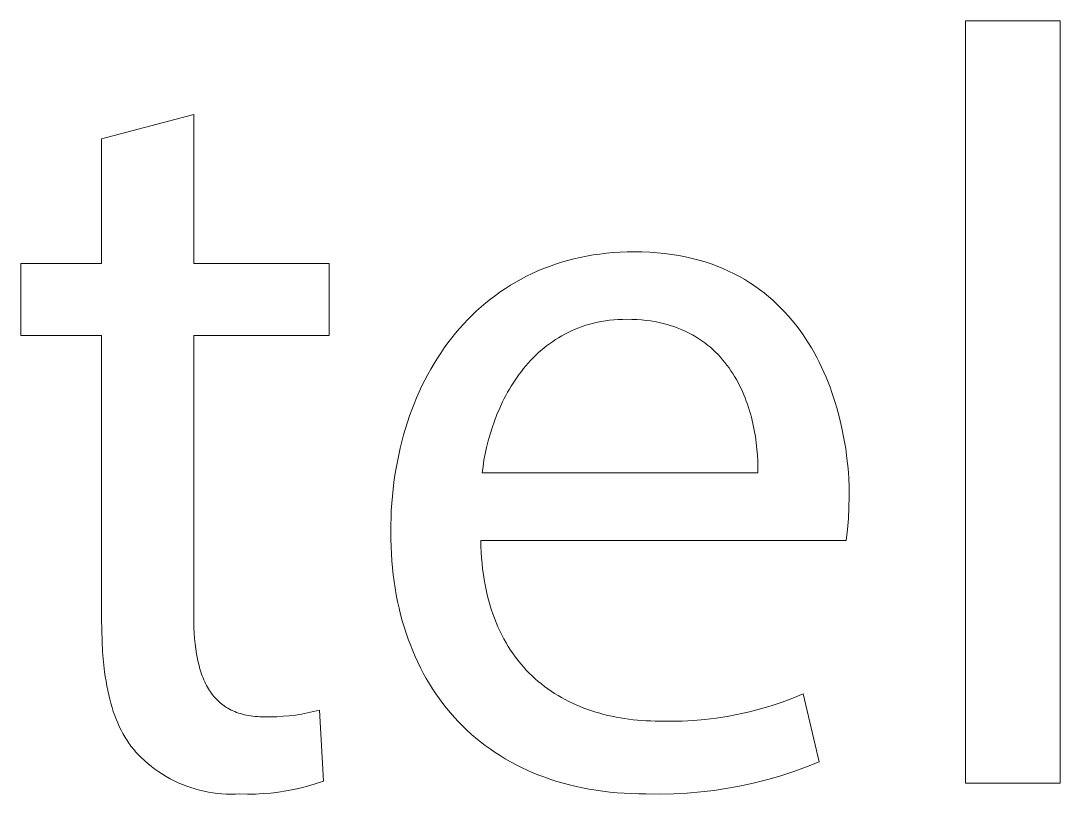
# Model space of a CAD drawing. Header units: millimetres. Extents: x 0 to 4030, y 0 to 2816.
# Drawn here: x 3558.58 to 3597.61, y 67.11 to 96.18 of the extents above; entities that cross this region are included whole.
import ezdxf

# ---------------------------------------------------------------- set-up
doc = ezdxf.new("R2010")
doc.units = ezdxf.units.MM
doc.header["$MEASUREMENT"] = 0
doc.layers.add('Domyślny', color=7, linetype='Continuous', true_color=0x000000)

msp = doc.modelspace()

# ---------------------------------------------------------------- linework, layer by layer
at = {"layer": 'Domyślny', "color": 18, "lineweight": 15, "true_color": 0x000000}
for p, q in [((3594.051, 96.176), (3597.607, 96.176)), ((3594.051, 67.523), (3594.051, 96.176)), ((3597.607, 96.176), (3597.607, 67.523)), ((3561.609, 91.734), (3565.072, 92.66)), ((3565.072, 92.66), (3565.072, 87.05)), ((3561.609, 87.05), (3561.609, 91.734)), ((3580.315, 87.411), (3580.567, 87.441)), ((3580.567, 87.441), (3580.822, 87.464)), ((3580.822, 87.464), (3581.08, 87.481)), ((3581.08, 87.481), (3581.342, 87.491)), ((3581.342, 87.491), (3581.607, 87.494)), ((3581.607, 87.494), (3581.903, 87.49)), ((3581.903, 87.49), (3582.192, 87.478)), ((3582.192, 87.478), (3582.475, 87.458)), ((3582.475, 87.458), (3582.751, 87.43)), ((3582.751, 87.43), (3583.02, 87.395)), ((3558.576, 84.352), (3558.576, 87.05)), ((3558.576, 87.05), (3561.609, 87.05)), ((3565.072, 87.05), (3570.158, 87.05)), ((3570.158, 87.05), (3570.158, 84.352)), ((3578.651, 87.027), (3578.878, 87.1)), ((3578.878, 87.1), (3579.109, 87.167)), ((3579.109, 87.167), (3579.343, 87.228)), ((3579.343, 87.228), (3579.581, 87.283)), ((3579.581, 87.283), (3579.822, 87.332)), ((3579.822, 87.332), (3580.067, 87.375)), ((3580.067, 87.375), (3580.315, 87.411)), ((3583.02, 87.395), (3583.283, 87.353)), ((3583.283, 87.353), (3583.539, 87.303)), ((3583.539, 87.303), (3583.789, 87.246)), ((3583.789, 87.246), (3584.032, 87.183)), ((3584.032, 87.183), (3584.269, 87.112)), ((3584.269, 87.112), (3584.5, 87.036)), ((3577.57, 86.575), (3577.779, 86.677)), ((3577.779, 86.677), (3577.991, 86.773)), ((3577.991, 86.773), (3578.207, 86.863)), ((3578.207, 86.863), (3578.427, 86.948)), ((3578.427, 86.948), (3578.651, 87.027)), ((3584.5, 87.036), (3584.725, 86.953)), ((3584.725, 86.953), (3584.944, 86.864)), ((3584.944, 86.864), (3585.157, 86.769)), ((3585.157, 86.769), (3585.364, 86.668)), ((3585.364, 86.668), (3585.565, 86.562)), ((3576.966, 86.237), (3577.163, 86.355)), ((3577.163, 86.355), (3577.365, 86.468)), ((3577.365, 86.468), (3577.57, 86.575)), ((3585.565, 86.562), (3585.76, 86.45)), ((3585.76, 86.45), (3585.95, 86.333)), ((3585.95, 86.333), (3586.133, 86.211)), ((3576.397, 85.853), (3576.583, 85.986)), ((3576.583, 85.986), (3576.772, 86.114)), ((3576.772, 86.114), (3576.966, 86.237)), ((3586.133, 86.211), (3586.312, 86.084)), ((3586.312, 86.084), (3586.485, 85.952)), ((3586.485, 85.952), (3586.652, 85.816)), ((3575.863, 85.423), (3576.037, 85.571)), ((3576.037, 85.571), (3576.215, 85.714)), ((3576.215, 85.714), (3576.397, 85.853)), ((3586.652, 85.816), (3586.814, 85.675)), ((3586.814, 85.675), (3586.971, 85.53)), ((3586.971, 85.53), (3587.122, 85.381)), ((3575.365, 84.95), (3575.527, 85.112)), ((3575.527, 85.112), (3575.693, 85.27)), ((3575.693, 85.27), (3575.863, 85.423)), ((3587.122, 85.381), (3587.269, 85.229)), ((3587.269, 85.229), (3587.41, 85.072)), ((3575.053, 84.612), (3575.207, 84.783)), ((3575.207, 84.783), (3575.365, 84.95)), ((3579.799, 84.732), (3579.66, 84.686)), ((3579.94, 84.773), (3579.799, 84.732)), ((3580.084, 84.811), (3579.94, 84.773)), ((3580.23, 84.845), (3580.084, 84.811)), ((3580.38, 84.874), (3580.23, 84.845)), ((3580.533, 84.899), (3580.38, 84.874)), ((3580.688, 84.92), (3580.533, 84.899)), ((3580.846, 84.936), (3580.688, 84.92)), ((3581.008, 84.948), (3580.846, 84.936)), ((3581.172, 84.955), (3581.008, 84.948)), ((3581.339, 84.958), (3581.172, 84.955)), ((3581.524, 84.955), (3581.339, 84.958)), ((3581.705, 84.948), (3581.524, 84.955)), ((3581.881, 84.935), (3581.705, 84.948)), ((3582.054, 84.918), (3581.881, 84.935)), ((3582.222, 84.896), (3582.054, 84.918)), ((3582.385, 84.869), (3582.222, 84.896)), ((3582.545, 84.838), (3582.385, 84.869)), ((3582.7, 84.802), (3582.545, 84.838)), ((3582.852, 84.762), (3582.7, 84.802)), ((3582.999, 84.718), (3582.852, 84.762)), ((3583.142, 84.67), (3582.999, 84.718)), ((3587.41, 85.072), (3587.546, 84.912)), ((3587.546, 84.912), (3587.678, 84.749)), ((3587.678, 84.749), (3587.804, 84.583)), ((3561.609, 84.352), (3558.576, 84.352)), ((3561.609, 73.696), (3561.609, 84.352)), ((3570.158, 84.352), (3565.072, 84.352)), ((3565.072, 84.352), (3565.072, 73.817)), ((3574.758, 84.256), (3574.904, 84.436)), ((3574.904, 84.436), (3575.053, 84.612)), ((3578.888, 84.336), (3578.769, 84.266)), ((3579.01, 84.403), (3578.888, 84.336)), ((3579.135, 84.467), (3579.01, 84.403)), ((3579.262, 84.527), (3579.135, 84.467)), ((3579.392, 84.584), (3579.262, 84.527)), ((3579.525, 84.637), (3579.392, 84.584)), ((3579.66, 84.686), (3579.525, 84.637)), ((3583.282, 84.618), (3583.142, 84.67)), ((3583.417, 84.562), (3583.282, 84.618)), ((3583.549, 84.503), (3583.417, 84.562)), ((3583.677, 84.44), (3583.549, 84.503)), ((3583.801, 84.373), (3583.677, 84.44)), ((3583.922, 84.303), (3583.801, 84.373)), ((3587.804, 84.583), (3587.926, 84.413)), ((3587.926, 84.413), (3588.042, 84.241)), ((3574.48, 83.883), (3574.617, 84.072)), ((3574.617, 84.072), (3574.758, 84.256)), ((3578.319, 83.955), (3578.213, 83.87)), ((3578.427, 84.037), (3578.319, 83.955)), ((3578.539, 84.117), (3578.427, 84.037)), ((3578.652, 84.193), (3578.539, 84.117)), ((3578.769, 84.266), (3578.652, 84.193)), ((3584.038, 84.23), (3583.922, 84.303)), ((3584.151, 84.153), (3584.038, 84.23)), ((3584.261, 84.073), (3584.151, 84.153)), ((3584.367, 83.991), (3584.261, 84.073)), ((3584.47, 83.905), (3584.367, 83.991)), ((3588.042, 84.241), (3588.155, 84.067)), ((3588.155, 84.067), (3588.262, 83.889)), ((3574.219, 83.494), (3574.347, 83.691)), ((3574.347, 83.691), (3574.48, 83.883)), ((3577.91, 83.6), (3577.814, 83.505)), ((3578.008, 83.693), (3577.91, 83.6)), ((3578.109, 83.783), (3578.008, 83.693)), ((3578.213, 83.87), (3578.109, 83.783)), ((3584.569, 83.817), (3584.47, 83.905)), ((3584.665, 83.726), (3584.569, 83.817)), ((3584.757, 83.633), (3584.665, 83.726)), ((3584.846, 83.537), (3584.757, 83.633)), ((3584.932, 83.439), (3584.846, 83.537)), ((3588.262, 83.889), (3588.365, 83.71)), ((3588.365, 83.71), (3588.464, 83.528)), ((3588.464, 83.528), (3588.558, 83.345)), ((3573.975, 83.09), (3574.095, 83.294)), ((3574.095, 83.294), (3574.219, 83.494)), ((3577.542, 83.207), (3577.456, 83.104)), ((3577.63, 83.309), (3577.542, 83.207)), ((3577.721, 83.408), (3577.63, 83.309)), ((3577.814, 83.505), (3577.721, 83.408)), ((3585.015, 83.339), (3584.932, 83.439)), ((3585.094, 83.236), (3585.015, 83.339)), ((3585.171, 83.132), (3585.094, 83.236)), ((3588.558, 83.345), (3588.648, 83.16)), ((3588.648, 83.16), (3588.733, 82.973)), ((3573.748, 82.67), (3573.859, 82.881)), ((3573.859, 82.881), (3573.975, 83.09)), ((3577.214, 82.782), (3577.138, 82.672)), ((3577.292, 82.891), (3577.214, 82.782)), ((3577.373, 82.998), (3577.292, 82.891)), ((3577.456, 83.104), (3577.373, 82.998)), ((3585.244, 83.026), (3585.171, 83.132)), ((3585.315, 82.918), (3585.244, 83.026)), ((3585.382, 82.808), (3585.315, 82.918)), ((3585.447, 82.697), (3585.382, 82.808)), ((3588.733, 82.973), (3588.815, 82.784)), ((3588.815, 82.784), (3588.892, 82.595)), ((3573.539, 82.235), (3573.641, 82.454)), ((3573.641, 82.454), (3573.748, 82.67)), ((3576.993, 82.446), (3576.924, 82.331)), ((3577.064, 82.56), (3576.993, 82.446)), ((3577.138, 82.672), (3577.064, 82.56)), ((3585.508, 82.584), (3585.447, 82.697)), ((3585.567, 82.47), (3585.508, 82.584)), ((3585.623, 82.355), (3585.567, 82.47)), ((3588.892, 82.595), (3588.965, 82.405)), ((3588.965, 82.405), (3589.034, 82.213)), ((3573.348, 81.787), (3573.441, 82.013)), ((3573.441, 82.013), (3573.539, 82.235)), ((3576.731, 81.98), (3576.671, 81.86)), ((3576.793, 82.098), (3576.731, 81.98)), ((3576.857, 82.215), (3576.793, 82.098)), ((3576.924, 82.331), (3576.857, 82.215)), ((3585.676, 82.239), (3585.623, 82.355)), ((3585.727, 82.122), (3585.676, 82.239)), ((3585.775, 82.004), (3585.727, 82.122)), ((3585.82, 81.885), (3585.775, 82.004)), ((3589.034, 82.213), (3589.099, 82.021)), ((3589.099, 82.021), (3589.161, 81.828)), ((3573.259, 81.558), (3573.348, 81.787)), ((3576.559, 81.619), (3576.455, 81.376)), ((3576.614, 81.74), (3576.559, 81.619)), ((3576.671, 81.86), (3576.614, 81.74)), ((3585.863, 81.765), (3585.82, 81.885)), ((3585.903, 81.645), (3585.863, 81.765)), ((3585.941, 81.524), (3585.903, 81.645)), ((3589.161, 81.828), (3589.218, 81.635)), ((3589.218, 81.635), (3589.272, 81.442)), ((3573.096, 81.091), (3573.175, 81.326)), ((3573.175, 81.326), (3573.259, 81.558)), ((3576.455, 81.376), (3576.36, 81.13)), ((3585.976, 81.403), (3585.941, 81.524)), ((3586.009, 81.282), (3585.976, 81.403)), ((3586.04, 81.161), (3586.009, 81.282)), ((3589.272, 81.442), (3589.322, 81.249)), ((3589.322, 81.249), (3589.412, 80.864)), ((3572.95, 80.611), (3573.021, 80.852)), ((3573.021, 80.852), (3573.096, 81.091)), ((3576.274, 80.884), (3576.197, 80.636)), ((3576.36, 81.13), (3576.274, 80.884)), ((3586.068, 81.04), (3586.04, 81.161)), ((3586.119, 80.798), (3586.068, 81.04)), ((3586.16, 80.557), (3586.119, 80.798)), ((3589.412, 80.864), (3589.488, 80.48)), ((3572.885, 80.366), (3572.95, 80.611)), ((3576.197, 80.636), (3576.127, 80.39)), ((3586.194, 80.318), (3586.16, 80.557)), ((3589.488, 80.48), (3589.551, 80.1)), ((3572.767, 79.869), (3572.824, 80.119)), ((3572.824, 80.119), (3572.885, 80.366)), ((3576.067, 80.144), (3576.014, 79.9)), ((3576.127, 80.39), (3576.067, 80.144)), ((3586.219, 80.082), (3586.194, 80.318)), ((3586.237, 79.85), (3586.219, 80.082)), ((3589.551, 80.1), (3589.601, 79.725)), ((3572.716, 79.616), (3572.767, 79.869)), ((3575.969, 79.659), (3575.933, 79.421)), ((3576.014, 79.9), (3575.969, 79.659)), ((3586.248, 79.623), (3586.237, 79.85)), ((3589.601, 79.725), (3589.639, 79.356)), ((3572.627, 79.103), (3572.669, 79.361)), ((3572.669, 79.361), (3572.716, 79.616)), ((3575.933, 79.421), (3575.904, 79.187)), ((3586.253, 79.402), (3586.248, 79.623)), ((3586.251, 79.187), (3586.253, 79.402)), ((3589.639, 79.356), (3589.666, 78.995)), ((3572.558, 78.58), (3572.59, 78.843)), ((3572.59, 78.843), (3572.627, 79.103)), ((3575.904, 79.187), (3586.251, 79.187)), ((3589.666, 78.995), (3589.681, 78.643)), ((3572.53, 78.315), (3572.558, 78.58)), ((3589.681, 78.643), (3589.686, 78.301)), ((3572.508, 78.048), (3572.53, 78.315)), ((3589.686, 78.301), (3589.676, 77.887)), ((3572.478, 77.508), (3572.49, 77.779)), ((3572.49, 77.779), (3572.508, 78.048)), ((3589.676, 77.887), (3589.652, 77.474)), ((3572.47, 77.234), (3572.478, 77.508)), ((3589.652, 77.474), (3589.615, 77.061)), ((3572.468, 76.959), (3572.47, 77.234)), ((3572.47, 76.685), (3572.468, 76.959)), ((3589.615, 77.061), (3589.566, 76.65)), ((3572.478, 76.414), (3572.47, 76.685)), ((3575.85, 76.65), (3575.855, 76.427)), ((3589.566, 76.65), (3575.85, 76.65)), ((3572.491, 76.145), (3572.478, 76.414)), ((3572.51, 75.88), (3572.491, 76.145)), ((3575.855, 76.427), (3575.865, 76.208)), ((3575.865, 76.208), (3575.879, 75.993)), ((3572.533, 75.617), (3572.51, 75.88)), ((3575.879, 75.993), (3575.897, 75.782)), ((3575.897, 75.782), (3575.919, 75.575)), ((3572.561, 75.358), (3572.533, 75.617)), ((3572.595, 75.102), (3572.561, 75.358)), ((3575.919, 75.575), (3575.946, 75.373)), ((3575.946, 75.373), (3575.976, 75.174)), ((3572.634, 74.849), (3572.595, 75.102)), ((3575.976, 75.174), (3576.011, 74.979)), ((3576.011, 74.979), (3576.049, 74.788)), ((3572.677, 74.599), (3572.634, 74.849)), ((3572.726, 74.352), (3572.677, 74.599)), ((3576.049, 74.788), (3576.092, 74.601)), ((3576.092, 74.601), (3576.138, 74.419)), ((3572.78, 74.108), (3572.726, 74.352)), ((3576.138, 74.419), (3576.188, 74.24)), ((3576.188, 74.24), (3576.242, 74.064)), ((3565.072, 73.817), (3565.074, 73.594)), ((3572.838, 73.868), (3572.78, 74.108)), ((3572.902, 73.632), (3572.838, 73.868)), ((3576.242, 74.064), (3576.299, 73.893)), ((3576.299, 73.893), (3576.36, 73.726)), ((3561.614, 73.273), (3561.609, 73.696)), ((3565.074, 73.594), (3565.08, 73.376)), ((3572.97, 73.398), (3572.902, 73.632)), ((3573.043, 73.168), (3572.97, 73.398)), ((3576.36, 73.726), (3576.425, 73.562)), ((3576.425, 73.562), (3576.493, 73.403)), ((3576.493, 73.403), (3576.564, 73.247)), ((3561.627, 72.862), (3561.614, 73.273)), ((3565.08, 73.376), (3565.09, 73.165)), ((3565.09, 73.165), (3565.105, 72.96)), ((3573.122, 72.942), (3573.043, 73.168)), ((3576.564, 73.247), (3576.639, 73.095)), ((3576.639, 73.095), (3576.717, 72.946)), ((3561.649, 72.465), (3561.627, 72.862)), ((3565.105, 72.96), (3565.124, 72.762)), ((3565.124, 72.762), (3565.148, 72.57)), ((3573.205, 72.719), (3573.122, 72.942)), ((3573.292, 72.5), (3573.205, 72.719)), ((3576.717, 72.946), (3576.798, 72.802)), ((3576.798, 72.802), (3576.883, 72.661)), ((3576.883, 72.661), (3576.97, 72.524)), ((3561.682, 72.081), (3561.649, 72.465)), ((3565.148, 72.57), (3565.176, 72.384)), ((3565.176, 72.384), (3565.21, 72.205)), ((3573.385, 72.285), (3573.292, 72.5)), ((3573.482, 72.073), (3573.385, 72.285)), ((3576.97, 72.524), (3577.061, 72.39)), ((3577.061, 72.39), (3577.155, 72.26)), ((3577.155, 72.26), (3577.252, 72.134)), ((3561.724, 71.711), (3561.682, 72.081)), ((3565.21, 72.205), (3565.228, 72.117)), ((3565.228, 72.117), (3565.248, 72.032)), ((3565.248, 72.032), (3565.269, 71.948)), ((3565.269, 71.948), (3565.291, 71.866)), ((3565.291, 71.866), (3565.314, 71.785)), ((3573.584, 71.865), (3573.482, 72.073)), ((3573.691, 71.66), (3573.584, 71.865)), ((3577.252, 72.134), (3577.351, 72.012)), ((3577.351, 72.012), (3577.454, 71.893)), ((3577.454, 71.893), (3577.559, 71.778)), ((3561.749, 71.531), (3561.724, 71.711)), ((3561.777, 71.355), (3561.749, 71.531)), ((3565.314, 71.785), (3565.339, 71.707)), ((3565.339, 71.707), (3565.365, 71.629)), ((3565.365, 71.629), (3565.392, 71.554)), ((3565.392, 71.554), (3565.421, 71.48)), ((3565.421, 71.48), (3565.451, 71.408)), ((3573.803, 71.46), (3573.691, 71.66)), ((3573.919, 71.263), (3573.803, 71.46)), ((3577.559, 71.778), (3577.667, 71.666)), ((3577.667, 71.666), (3577.778, 71.558)), ((3577.778, 71.558), (3577.891, 71.453)), ((3577.891, 71.453), (3578.007, 71.352)), ((3561.808, 71.182), (3561.777, 71.355)), ((3561.841, 71.013), (3561.808, 71.182)), ((3565.451, 71.408), (3565.483, 71.338)), ((3565.483, 71.338), (3565.515, 71.269)), ((3565.515, 71.269), (3565.55, 71.202)), ((3565.55, 71.202), (3565.585, 71.137)), ((3565.585, 71.137), (3565.622, 71.074)), ((3565.622, 71.074), (3565.661, 71.012)), ((3574.039, 71.071), (3573.919, 71.263)), ((3574.165, 70.882), (3574.039, 71.071)), ((3578.007, 71.352), (3578.126, 71.254)), ((3578.126, 71.254), (3578.247, 71.16)), ((3578.247, 71.16), (3578.37, 71.07)), ((3578.37, 71.07), (3578.496, 70.983)), ((3561.877, 70.847), (3561.841, 71.013)), ((3561.916, 70.685), (3561.877, 70.847)), ((3561.958, 70.527), (3561.916, 70.685)), ((3565.661, 71.012), (3565.7, 70.953)), ((3565.7, 70.953), (3565.742, 70.894)), ((3565.742, 70.894), (3565.785, 70.838)), ((3565.785, 70.838), (3565.829, 70.784)), ((3565.829, 70.784), (3565.875, 70.731)), ((3565.875, 70.731), (3565.922, 70.68)), ((3565.922, 70.68), (3565.971, 70.631)), ((3574.294, 70.697), (3574.165, 70.882)), ((3574.429, 70.517), (3574.294, 70.697)), ((3578.496, 70.983), (3578.623, 70.899)), ((3578.623, 70.899), (3578.754, 70.818)), ((3578.754, 70.818), (3578.886, 70.741)), ((3578.886, 70.741), (3579.02, 70.668)), ((3579.02, 70.668), (3579.157, 70.597)), ((3587.162, 70.57), (3587.561, 70.718)), ((3587.561, 70.718), (3587.955, 70.879)), ((3587.955, 70.879), (3588.559, 68.33)), ((3562.003, 70.372), (3561.958, 70.527)), ((3562.051, 70.221), (3562.003, 70.372)), ((3565.971, 70.631), (3566.021, 70.584)), ((3566.021, 70.584), (3566.047, 70.561)), ((3566.047, 70.561), (3566.073, 70.539)), ((3566.073, 70.539), (3566.1, 70.517)), ((3566.1, 70.517), (3566.127, 70.495)), ((3566.127, 70.495), (3566.154, 70.474)), ((3566.154, 70.474), (3566.182, 70.453)), ((3566.182, 70.453), (3566.21, 70.433)), ((3566.21, 70.433), (3566.239, 70.414)), ((3566.239, 70.414), (3566.267, 70.394)), ((3566.267, 70.394), (3566.297, 70.376)), ((3566.297, 70.376), (3566.327, 70.357)), ((3566.327, 70.357), (3566.357, 70.339)), ((3566.357, 70.339), (3566.418, 70.305)), ((3566.418, 70.305), (3566.482, 70.273)), ((3566.482, 70.273), (3566.546, 70.243)), ((3569.571, 70.217), (3569.796, 70.274)), ((3569.796, 70.274), (3569.943, 67.604)), ((3574.568, 70.34), (3574.429, 70.517)), ((3574.711, 70.168), (3574.568, 70.34)), ((3579.157, 70.597), (3579.295, 70.53)), ((3579.295, 70.53), (3579.435, 70.467)), ((3579.435, 70.467), (3579.578, 70.406)), ((3579.578, 70.406), (3579.722, 70.349)), ((3579.722, 70.349), (3579.868, 70.296)), ((3579.868, 70.296), (3580.015, 70.245)), ((3585.938, 70.207), (3586.35, 70.314)), ((3586.35, 70.314), (3586.758, 70.435)), ((3586.758, 70.435), (3587.162, 70.57)), ((3562.103, 70.074), (3562.051, 70.221)), ((3562.157, 69.931), (3562.103, 70.074)), ((3562.215, 69.791), (3562.157, 69.931)), ((3566.546, 70.243), (3566.613, 70.214)), ((3566.613, 70.214), (3566.681, 70.187)), ((3566.681, 70.187), (3566.751, 70.163)), ((3566.751, 70.163), (3566.823, 70.14)), ((3566.823, 70.14), (3566.896, 70.119)), ((3566.896, 70.119), (3566.971, 70.1)), ((3566.971, 70.1), (3567.048, 70.083)), ((3567.048, 70.083), (3567.127, 70.068)), ((3567.127, 70.068), (3567.208, 70.055)), ((3567.208, 70.055), (3567.29, 70.044)), ((3567.29, 70.044), (3567.374, 70.035)), ((3567.374, 70.035), (3567.46, 70.028)), ((3567.46, 70.028), (3567.548, 70.023)), ((3567.548, 70.023), (3567.637, 70.02)), ((3567.637, 70.02), (3567.729, 70.019)), ((3567.729, 70.019), (3567.961, 70.018)), ((3567.961, 70.018), (3568.193, 70.025)), ((3568.193, 70.025), (3568.425, 70.039)), ((3568.425, 70.039), (3568.656, 70.06)), ((3568.656, 70.06), (3568.887, 70.088)), ((3568.887, 70.088), (3569.116, 70.124)), ((3569.116, 70.124), (3569.344, 70.167)), ((3569.344, 70.167), (3569.571, 70.217)), ((3574.859, 70), (3574.711, 70.168)), ((3575.011, 69.836), (3574.859, 70)), ((3580.015, 70.245), (3580.164, 70.198)), ((3580.164, 70.198), (3580.315, 70.153)), ((3580.315, 70.153), (3580.467, 70.112)), ((3580.467, 70.112), (3580.621, 70.074)), ((3580.621, 70.074), (3580.776, 70.04)), ((3580.776, 70.04), (3580.933, 70.008)), ((3580.933, 70.008), (3581.091, 69.98)), ((3581.091, 69.98), (3581.25, 69.954)), ((3581.25, 69.954), (3581.41, 69.932)), ((3581.41, 69.932), (3581.571, 69.913)), ((3581.571, 69.913), (3581.734, 69.896)), ((3581.734, 69.896), (3581.897, 69.883)), ((3581.897, 69.883), (3582.062, 69.873)), ((3582.062, 69.873), (3582.227, 69.865)), ((3583.411, 69.861), (3583.837, 69.883)), ((3583.837, 69.883), (3584.261, 69.919)), ((3584.261, 69.919), (3584.684, 69.97)), ((3584.684, 69.97), (3585.104, 70.035)), ((3585.104, 70.035), (3585.523, 70.114)), ((3585.523, 70.114), (3585.938, 70.207)), ((3562.275, 69.656), (3562.215, 69.791)), ((3562.34, 69.524), (3562.275, 69.656)), ((3562.407, 69.396), (3562.34, 69.524)), ((3575.168, 69.676), (3575.011, 69.836)), ((3575.329, 69.521), (3575.168, 69.676)), ((3575.494, 69.371), (3575.329, 69.521)), ((3582.227, 69.865), (3582.393, 69.861)), ((3582.393, 69.861), (3582.56, 69.86)), ((3582.56, 69.86), (3582.986, 69.853)), ((3582.986, 69.853), (3583.411, 69.861)), ((3562.478, 69.272), (3562.407, 69.396)), ((3562.515, 69.211), (3562.478, 69.272)), ((3562.552, 69.151), (3562.515, 69.211)), ((3562.591, 69.093), (3562.552, 69.151)), ((3562.63, 69.035), (3562.591, 69.093)), ((3575.664, 69.224), (3575.494, 69.371)), ((3575.838, 69.082), (3575.664, 69.224)), ((3562.671, 68.978), (3562.63, 69.035)), ((3562.712, 68.923), (3562.671, 68.978)), ((3562.754, 68.868), (3562.712, 68.923)), ((3562.797, 68.814), (3562.754, 68.868)), ((3562.841, 68.762), (3562.797, 68.814)), ((3562.886, 68.71), (3562.841, 68.762)), ((3562.931, 68.66), (3562.886, 68.71)), ((3576.016, 68.945), (3575.838, 69.082)), ((3576.199, 68.812), (3576.016, 68.945)), ((3576.385, 68.684), (3576.199, 68.812)), ((3562.978, 68.61), (3562.931, 68.66)), ((3563.098, 68.49), (3562.978, 68.61)), ((3563.221, 68.374), (3563.098, 68.49)), ((3563.349, 68.263), (3563.221, 68.374)), ((3576.576, 68.561), (3576.385, 68.684)), ((3576.771, 68.442), (3576.576, 68.561)), ((3576.97, 68.328), (3576.771, 68.442)), ((3577.174, 68.219), (3576.97, 68.328)), ((3588.559, 68.33), (3588.084, 68.139)), ((3563.48, 68.156), (3563.349, 68.263)), ((3563.615, 68.053), (3563.48, 68.156)), ((3563.754, 67.956), (3563.615, 68.053)), ((3563.896, 67.863), (3563.754, 67.956)), ((3577.381, 68.115), (3577.174, 68.219)), ((3577.593, 68.016), (3577.381, 68.115)), ((3577.808, 67.921), (3577.593, 68.016)), ((3578.028, 67.832), (3577.808, 67.921)), ((3587.602, 67.965), (3587.115, 67.806)), ((3588.084, 68.139), (3587.602, 67.965)), ((3564.041, 67.775), (3563.896, 67.863)), ((3564.189, 67.693), (3564.041, 67.775)), ((3564.339, 67.615), (3564.189, 67.693)), ((3564.492, 67.543), (3564.339, 67.615)), ((3564.648, 67.476), (3564.492, 67.543)), ((3569.943, 67.604), (3569.668, 67.51)), ((3578.251, 67.748), (3578.028, 67.832)), ((3578.479, 67.669), (3578.251, 67.748)), ((3578.71, 67.595), (3578.479, 67.669)), ((3578.945, 67.526), (3578.71, 67.595)), ((3579.185, 67.462), (3578.945, 67.526)), ((3586.127, 67.538), (3585.627, 67.427)), ((3586.624, 67.664), (3586.127, 67.538)), ((3587.115, 67.806), (3586.624, 67.664)), ((3564.806, 67.414), (3564.648, 67.476)), ((3564.966, 67.358), (3564.806, 67.414)), ((3565.128, 67.308), (3564.966, 67.358)), ((3565.291, 67.263), (3565.128, 67.308)), ((3565.456, 67.224), (3565.291, 67.263)), ((3565.622, 67.191), (3565.456, 67.224)), ((3565.789, 67.163), (3565.622, 67.191)), ((3565.957, 67.141), (3565.789, 67.163)), ((3566.126, 67.126), (3565.957, 67.141)), ((3567.964, 67.157), (3567.674, 67.133)), ((3568.252, 67.191), (3567.964, 67.157)), ((3568.54, 67.235), (3568.252, 67.191)), ((3568.825, 67.289), (3568.54, 67.235)), ((3569.109, 67.353), (3568.825, 67.289)), ((3569.39, 67.427), (3569.109, 67.353)), ((3569.668, 67.51), (3569.39, 67.427)), ((3579.428, 67.404), (3579.185, 67.462)), ((3579.674, 67.351), (3579.428, 67.404)), ((3579.925, 67.303), (3579.674, 67.351)), ((3580.179, 67.261), (3579.925, 67.303)), ((3580.438, 67.224), (3580.179, 67.261)), ((3580.699, 67.193), (3580.438, 67.224)), ((3580.965, 67.168), (3580.699, 67.193)), ((3581.234, 67.148), (3580.965, 67.168)), ((3581.507, 67.133), (3581.234, 67.148)), ((3583.599, 67.153), (3583.088, 67.126)), ((3584.109, 67.196), (3583.599, 67.153)), ((3584.618, 67.257), (3584.109, 67.196)), ((3585.124, 67.334), (3584.618, 67.257)), ((3585.627, 67.427), (3585.124, 67.334)), ((3597.607, 67.523), (3594.051, 67.523)), ((3566.295, 67.115), (3566.126, 67.126)), ((3566.464, 67.111), (3566.295, 67.115)), ((3566.634, 67.113), (3566.464, 67.111)), ((3566.803, 67.12), (3566.634, 67.113)), ((3567.094, 67.114), (3566.803, 67.12)), ((3567.384, 67.118), (3567.094, 67.114)), ((3567.674, 67.133), (3567.384, 67.118)), ((3581.784, 67.125), (3581.507, 67.133)), ((3582.064, 67.122), (3581.784, 67.125)), ((3582.576, 67.115), (3582.064, 67.122)), ((3583.088, 67.126), (3582.576, 67.115))]:
    msp.add_line(p, q, dxfattribs=at)

doc.saveas('drawing.dxf')
